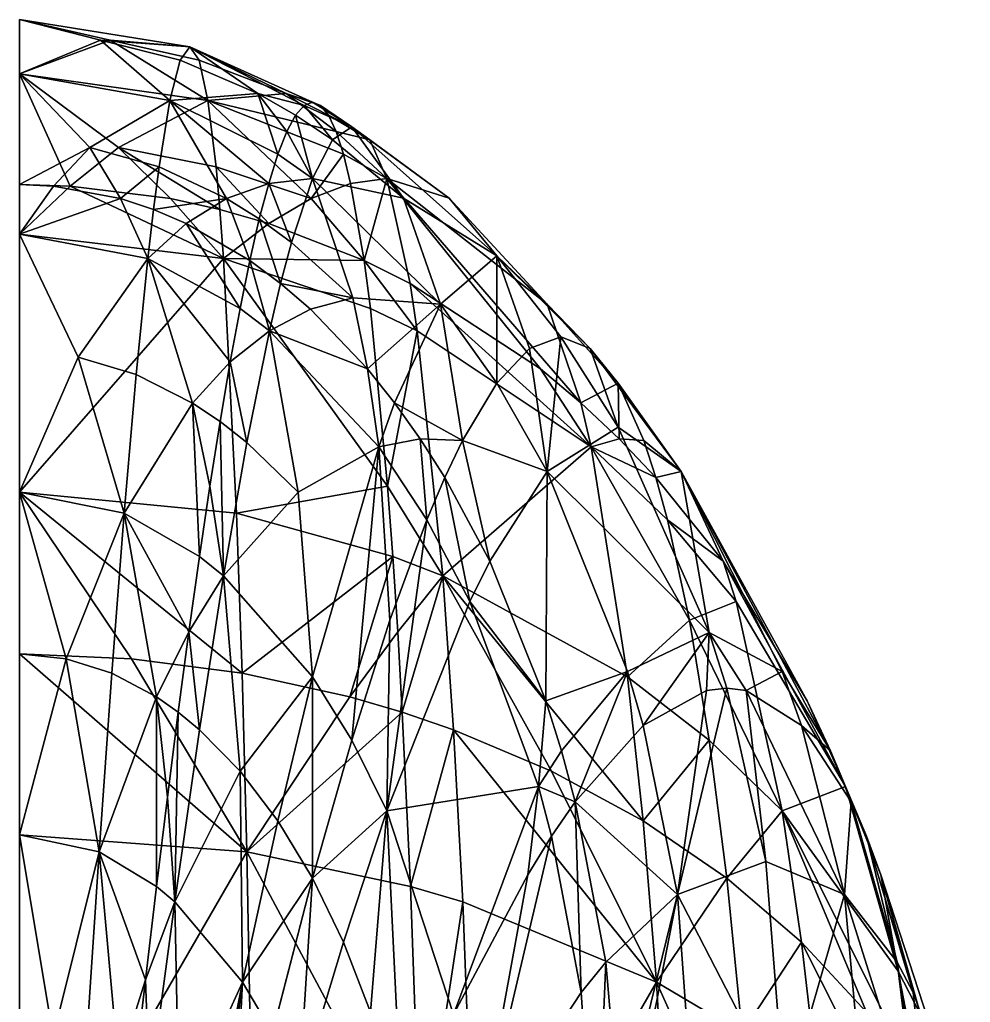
# Model space of a CAD drawing. Extents: x -0.5 to 0.5, y -1 to 1.
# Drawn here: x 0 to 0.4392, y 0.5462 to 1 of the extents above; entities that cross this region are included whole.
import ezdxf

# ---------------------------------------------------------------- set-up
doc = ezdxf.new("R2010")
doc.units = 0

msp = doc.modelspace()

# ---------------------------------------------------------------- linework, layer by layer
for p, q in [((0.07867, 0.98746, 0), (0, 1, 0)), ((0, 1, 0), (0, 1, 0)), ((0.1353, 0.96194, 0), (0.07867, 0.98746, 0)), ((0.07867, 0.98746, 0), (0.07867, 0.98746, 0)), ((0.07867, 0.98746, 0), (0.07867, 0.98746, 0)), ((0.13145, 0.96043, 0.05394), (0.1275, 0.95589, 0.1077)), ((0.1353, 0.96194, 0), (0.13145, 0.96043, 0.05394)), ((0.1534, 0.95048, 0), (0.1353, 0.96194, 0)), ((0.13904, 0.96043, -0.05394), (0.1353, 0.96194, 0)), ((0.1353, 0.96194, 0), (0.1353, 0.96194, 0)), ((0.14267, 0.95589, -0.1077), (0.13904, 0.96043, -0.05394)), ((0.1275, 0.95589, 0.1077), (0.12345, 0.94835, 0.16113)), ((0.14619, 0.94835, -0.16113), (0.14267, 0.95589, -0.1077)), ((0.22044, 0.89092, 0), (0.1534, 0.95048, 0)), ((0.1534, 0.95048, 0), (0.1534, 0.95048, 0)), ((0.1534, 0.95048, 0), (0.1534, 0.95048, 0)), ((0.12345, 0.94835, 0.16113), (0.1193, 0.93782, 0.21405)), ((0.1496, 0.93782, -0.21405), (0.14619, 0.94835, -0.16113)), ((0.1193, 0.93782, 0.21405), (0.11506, 0.92434, 0.2663)), ((0.15288, 0.92434, -0.2663), (0.1496, 0.93782, -0.21405)), ((0.02331, 0.92315, -0.38238), (0, 0.92388, -0.38268)), ((0, 0.92388, 0.38268), (0.01558, 0.92315, 0.38238)), ((0.01558, 0.92315, 0.38238), (0.04653, 0.91735, 0.37998)), ((0.06964, 0.91735, -0.37998), (0.02331, 0.92315, -0.38238)), ((0.11506, 0.92434, 0.2663), (0.11072, 0.90796, 0.31771)), ((0.15909, 0.88872, -0.36812), (0.15288, 0.92434, -0.2663)), ((0.04653, 0.91735, 0.37998), (0.06181, 0.9123, 0.37789)), ((0.09251, 0.9123, -0.37789), (0.06964, 0.91735, -0.37998)), ((0.06181, 0.9123, 0.37789), (0.0769, 0.90583, 0.37521)), ((0.11509, 0.90583, -0.37521), (0.09251, 0.9123, -0.37789)), ((0.11072, 0.90796, 0.31771), (0.1063, 0.88872, 0.36812)), ((0.0769, 0.90583, 0.37521), (0.1063, 0.88872, 0.36812)), ((0.15909, 0.88872, -0.36812), (0.11509, 0.90583, -0.37521)), ((0.25, 0.85355, 0), (0.22044, 0.89092, 0)), ((0.22044, 0.89092, 0), (0.22044, 0.89092, 0)), ((0.22044, 0.89092, 0), (0.22044, 0.89092, 0)), ((0.1063, 0.88872, 0.36812), (0.1018, 0.86668, 0.41737)), ((0.1063, 0.88872, 0.36812), (0.1063, 0.88872, 0.36812)), ((0.1063, 0.88872, 0.36812), (0.12053, 0.87813, 0.36373)), ((0.1063, 0.88872, 0.36812), (0.1063, 0.88872, 0.36812)), ((0.18038, 0.87813, -0.36373), (0.15909, 0.88872, -0.36812)), ((0.16201, 0.86668, -0.41737), (0.15909, 0.88872, -0.36812)), ((0.12053, 0.87813, 0.36373), (0.13437, 0.86624, 0.35881)), ((0.24057, 0.83868, -0.34739), (0.18038, 0.87813, -0.36373)), ((0.1018, 0.86668, 0.41737), (0.09722, 0.84191, 0.46531)), ((0.13437, 0.86624, 0.35881), (0.16075, 0.83868, 0.34739)), ((0.17, 0.78452, -0.55665), (0.16201, 0.86668, -0.41737)), ((0.23559, 0.84819, 0.09557), (0.25, 0.85355, 0)), ((0.27642, 0.81174, 0), (0.25, 0.85355, 0)), ((0.25, 0.85355, 0), (0.25, 0.85355, 0)), ((0.25, 0.85355, 0), (0.26362, 0.84819, -0.09557)), ((0.22044, 0.83215, 0.18993), (0.23559, 0.84819, 0.09557)), ((0.26362, 0.84819, -0.09557), (0.27642, 0.83215, -0.18993)), ((0.09722, 0.84191, 0.46531), (0.09256, 0.8145, 0.51178)), ((0.16075, 0.83868, 0.34739), (0.1732, 0.8231, 0.34094)), ((0.25921, 0.8231, -0.34094), (0.24057, 0.83868, -0.34739)), ((0.20459, 0.80565, 0.28191), (0.22044, 0.83215, 0.18993)), ((0.27642, 0.83215, -0.18993), (0.28834, 0.80565, -0.28191)), ((0.1732, 0.8231, 0.34094), (0.1851, 0.80638, 0.33401)), ((0.27702, 0.80638, -0.33401), (0.25921, 0.8231, -0.34094)), ((0.09256, 0.8145, 0.51178), (0.08782, 0.78452, 0.55665)), ((0.31854, 0.71694, 0), (0.27642, 0.81174, 0)), ((0.1851, 0.80638, 0.33401), (0.19642, 0.78858, 0.32664)), ((0.19642, 0.78858, 0.32664), (0.20459, 0.80565, 0.28191)), ((0.29397, 0.78858, -0.32664), (0.27702, 0.80638, -0.33401)), ((0.28834, 0.80565, -0.28191), (0.29397, 0.78858, -0.32664)), ((0.1881, 0.76903, 0.37034), (0.19642, 0.78858, 0.32664)), ((0.19642, 0.78858, 0.32664), (0.21718, 0.74995, 0.31064)), ((0.32503, 0.74995, -0.31064), (0.29397, 0.78858, -0.32664)), ((0.29397, 0.78858, -0.32664), (0.29936, 0.76902, -0.37034)), ((0.08782, 0.78452, 0.55665), (0.08302, 0.75207, 0.59976)), ((0.17239, 0.75207, -0.59976), (0.17, 0.78452, -0.55665)), ((0.17102, 0.72272, 0.45412), (0.1881, 0.76903, 0.37034)), ((0.29936, 0.76902, -0.37034), (0.30944, 0.72272, -0.45412)), ((0.08302, 0.75207, 0.59976), (0.07815, 0.71726, 0.64098)), ((0.17465, 0.71726, -0.64099), (0.17239, 0.75207, -0.59976)), ((0.21718, 0.74995, 0.31064), (0.24312, 0.68539, 0.2839)), ((0.36386, 0.68539, -0.2839), (0.32503, 0.74995, -0.31064)), ((0.1534, 0.66733, 0.53218), (0.17102, 0.72272, 0.45412)), ((0.30944, 0.72272, -0.45412), (0.31854, 0.66733, -0.53218)), ((0.07815, 0.71726, 0.64098), (0.07322, 0.68019, 0.68019)), ((0.17678, 0.68019, -0.68019), (0.17465, 0.71726, -0.64099)), ((0.32664, 0.69134, 0), (0.31854, 0.71694, 0)), ((0.31854, 0.71694, 0), (0.31854, 0.71694, 0)), ((0.31854, 0.71694, 0), (0.31854, 0.71694, 0)), ((0.05172, 0.70488, -0.70488), (0, 0.70711, -0.70711)), ((0, 0.70711, 0.70711), (0.02142, 0.70488, 0.70488)), ((0.02142, 0.70488, 0.70488), (0.02142, 0.70488, 0.70488)), ((0.02142, 0.70488, 0.70488), (0.04258, 0.69824, 0.69824)), ((0.10279, 0.69824, -0.69824), (0.05172, 0.70488, -0.70488)), ((0.04258, 0.69824, 0.69824), (0.0632, 0.68727, 0.68727)), ((0.15257, 0.68727, -0.68727), (0.10279, 0.69824, -0.69824)), ((0.28801, 0.67401, 0.15384), (0.31735, 0.69025, 0.03876)), ((0.31735, 0.69025, 0.03876), (0.32664, 0.69134, 0)), ((0.34469, 0.61126, 0), (0.32664, 0.69134, 0)), ((0.32664, 0.69134, 0), (0.32664, 0.69134, 0)), ((0.32664, 0.69134, 0), (0.33567, 0.69025, -0.03876)), ((0.33567, 0.69025, -0.03876), (0.36116, 0.67401, -0.15384)), ((0.0632, 0.68727, 0.68727), (0.0632, 0.68727, 0.68727)), ((0.0632, 0.68727, 0.68727), (0.07322, 0.68019, 0.68019)), ((0.17678, 0.68019, -0.68019), (0.15257, 0.68727, -0.68727)), ((0.24312, 0.68539, 0.2839), (0.25028, 0.66237, 0.27436)), ((0.37456, 0.66237, -0.27436), (0.36386, 0.68539, -0.2839)), ((0.07322, 0.68019, 0.68019), (0.06824, 0.64099, 0.71726)), ((0.07322, 0.68019, 0.68019), (0.08302, 0.67209, 0.67209)), ((0.07322, 0.68019, 0.68019), (0.07322, 0.68019, 0.68019)), ((0.20043, 0.67209, -0.67209), (0.17678, 0.68019, -0.68019)), ((0.1806, 0.59976, -0.75207), (0.17678, 0.68019, -0.68019)), ((0.08302, 0.67209, 0.67209), (0.1018, 0.65292, 0.65292)), ((0.24577, 0.65292, -0.65292), (0.20043, 0.67209, -0.67209)), ((0.25664, 0.63872, 0.26456), (0.28801, 0.67401, 0.15384)), ((0.36116, 0.67401, -0.15384), (0.38409, 0.63872, -0.26457)), ((0.1353, 0.60355, 0.60355), (0.1534, 0.66733, 0.53218)), ((0.31854, 0.66733, -0.53218), (0.32664, 0.60355, -0.60355)), ((0.25028, 0.66237, 0.27436), (0.25664, 0.63872, 0.26456)), ((0.38409, 0.63872, -0.26457), (0.37456, 0.66237, -0.27436)), ((0.1018, 0.65292, 0.65292), (0.1018, 0.65292, 0.65292)), ((0.1018, 0.65292, 0.65292), (0.1193, 0.62997, 0.62997)), ((0.28801, 0.62997, -0.62997), (0.24577, 0.65292, -0.65292)), ((0.06824, 0.64099, 0.71726), (0.0632, 0.59976, 0.75207)), ((0.24577, 0.62288, 0.29996), (0.25664, 0.63872, 0.26456)), ((0.25664, 0.63872, 0.26456), (0.25664, 0.63872, 0.26456)), ((0.25664, 0.63872, 0.26456), (0.27082, 0.56473, 0.23392)), ((0.25664, 0.63872, 0.26456), (0.25664, 0.63872, 0.26456)), ((0.40531, 0.56473, -0.23392), (0.38409, 0.63872, -0.26457)), ((0.38409, 0.63872, -0.26457), (0.38409, 0.63872, -0.26457)), ((0.38409, 0.63872, -0.26457), (0.38409, 0.63872, -0.26457)), ((0.38409, 0.63872, -0.26457), (0.39114, 0.62288, -0.29996)), ((0.1193, 0.62997, 0.62997), (0.1353, 0.60355, 0.60355)), ((0.32664, 0.60355, -0.60355), (0.28801, 0.62997, -0.62997)), ((0.2347, 0.60508, 0.33441), (0.24577, 0.62288, 0.29996)), ((0.39114, 0.62288, -0.29996), (0.39787, 0.60508, -0.33442)), ((0.35355, 0.5, 0), (0.34469, 0.61126, 0)), ((0.20043, 0.54051, 0.43104), (0.2347, 0.60508, 0.33441)), ((0.39787, 0.60508, -0.33442), (0.41619, 0.54051, -0.43104)), ((0.0632, 0.59976, 0.75207), (0.05811, 0.55665, 0.78452)), ((0.11677, 0.53218, 0.66733), (0.1353, 0.60355, 0.60355)), ((0.1353, 0.60355, 0.60355), (0.1496, 0.57399, 0.57399)), ((0.18528, 0.46531, -0.84191), (0.1806, 0.59976, -0.75207)), ((0.36116, 0.57399, -0.57399), (0.32664, 0.60355, -0.60355)), ((0.32664, 0.60355, -0.60355), (0.33371, 0.53218, -0.66733)), ((0.1496, 0.57399, 0.57399), (0.16201, 0.54166, 0.54165)), ((0.39114, 0.54165, -0.54166), (0.36116, 0.57399, -0.57399)), ((0.27082, 0.56473, 0.23392), (0.27735, 0.48784, 0.20207)), ((0.41508, 0.48784, -0.20207), (0.40531, 0.56473, -0.23392)), ((0.05811, 0.55665, 0.78452), (0.05297, 0.51178, 0.8145))]:
    msp.add_line(p, q)
at = {"color": 41}
for points in [[(0.04174, 0.99059, -0.11161), (0, 1, 0), (0.07867, 0.98746, 0)], [(0, 1, 0), (0, 1, 0), (0, 1, 0)], [(0, 1, 0), (0.04174, 0.99059, -0.11161), (0, 0.97493, -0.22252)], [(0.07867, 0.98746, 0), (0, 1, 0), (0.0373, 0.99059, 0.11161)], [(0, 1, 0), (0.07867, 0.98746, 0), (0.07867, 0.98746, 0)], [(0, 1, 0), (0.07867, 0.98746, 0), (0, 1, 0)], [(0, 1, 0), (0, 1, 0), (0, 0.97493, 0.22252)], [(0, 1, 0), (0, 0.97493, 0.22252), (0.0373, 0.99059, 0.11161)], [(0.04174, 0.99059, -0.11161), (0.08699, 0.96271, -0.21973), (0, 0.97493, -0.22252)], [(0.06937, 0.96271, 0.21973), (0.0373, 0.99059, 0.11161), (0, 0.97493, 0.22252)], [(0.07414, 0.98125, 0.11056), (0.0373, 0.99059, 0.11161), (0.06937, 0.96271, 0.21973)], [(0.07867, 0.98746, 0), (0.07867, 0.98746, 0), (0.0373, 0.99059, 0.11161)], [(0.07867, 0.98746, 0), (0.0373, 0.99059, 0.11161), (0.07414, 0.98125, 0.11056)], [(0.08296, 0.98125, -0.11056), (0.04174, 0.99059, -0.11161), (0.07867, 0.98746, 0)], [(0.04174, 0.99059, -0.11161), (0.08296, 0.98125, -0.11056), (0.08699, 0.96271, -0.21973)], [(0.07867, 0.98746, 0), (0.07867, 0.98746, 0), (0.07414, 0.98125, 0.11056)], [(0.07867, 0.98746, 0), (0.07414, 0.98125, 0.11056), (0.11004, 0.96583, 0.10882)], [(0.07867, 0.98746, 0), (0.07867, 0.98746, 0), (0.07867, 0.98746, 0)], [(0.12314, 0.96583, -0.10882), (0.08296, 0.98125, -0.11056), (0.07867, 0.98746, 0)], [(0.07867, 0.98746, 0), (0.07867, 0.98746, 0), (0.07867, 0.98746, 0)], [(0.1353, 0.96194, 0), (0.07867, 0.98746, 0), (0.07867, 0.98746, 0)], [(0.11004, 0.96583, 0.10882), (0.07414, 0.98125, 0.11056), (0.06937, 0.96271, 0.21973)], [(0.08296, 0.98125, -0.11056), (0.12314, 0.96583, -0.10882), (0.08699, 0.96271, -0.21973)], [(0.0324, 0.94092, 0.32924), (0.06937, 0.96271, 0.21973), (0, 0.97493, 0.22252)], [(0.08699, 0.96271, -0.21973), (0.04566, 0.94092, -0.32924), (0, 0.97493, -0.22252)], [(0, 0.92388, 0.38268), (0.0324, 0.94092, 0.32924), (0, 0.97493, 0.22252)], [(0.02331, 0.92315, -0.38238), (0, 0.92388, -0.38268), (0, 0.97493, -0.22252)], [(0.02331, 0.92315, -0.38238), (0, 0.97493, -0.22252), (0.04566, 0.94092, -0.32924)], [(0.0324, 0.94092, 0.32924), (0.06438, 0.93205, 0.32614), (0.06937, 0.96271, 0.21973)], [(0.09074, 0.93205, -0.32614), (0.04566, 0.94092, -0.32924), (0.08699, 0.96271, -0.21973)], [(0.06438, 0.93205, 0.32614), (0.09556, 0.9174, 0.32101), (0.06937, 0.96271, 0.21973)], [(0.1193, 0.93782, 0.21405), (0.11004, 0.96583, 0.10882), (0.06937, 0.96271, 0.21973)], [(0.11506, 0.92434, 0.2663), (0.06937, 0.96271, 0.21973), (0.09556, 0.9174, 0.32101)], [(0, 0.92388, 0.38268), (0.01558, 0.92315, 0.38238), (0.0324, 0.94092, 0.32924)], [(0.01558, 0.92315, 0.38238), (0.04653, 0.91735, 0.37998), (0.0324, 0.94092, 0.32924)], [(0.06964, 0.91735, -0.37998), (0.02331, 0.92315, -0.38238), (0.04566, 0.94092, -0.32924)], [(0.04653, 0.91735, 0.37998), (0.06438, 0.93205, 0.32614), (0.0324, 0.94092, 0.32924)], [(0.09251, 0.9123, -0.37789), (0.06964, 0.91735, -0.37998), (0.04566, 0.94092, -0.32924)], [(0.09251, 0.9123, -0.37789), (0.04566, 0.94092, -0.32924), (0.09074, 0.93205, -0.32614)], [(0.04653, 0.91735, 0.37998), (0.06181, 0.9123, 0.37789), (0.06438, 0.93205, 0.32614)], [(0.06181, 0.9123, 0.37789), (0.09556, 0.9174, 0.32101), (0.06438, 0.93205, 0.32614)], [(0.11509, 0.90583, -0.37521), (0.09251, 0.9123, -0.37789), (0.09074, 0.93205, -0.32614)], [(0, 0.92388, -0.38268), (0.02331, 0.92315, -0.38238), (0, 0.90097, -0.43388)], [(0.01558, 0.92315, 0.38238), (0, 0.92388, 0.38268), (0, 0.90097, 0.43388)], [(0.02331, 0.92315, -0.38238), (0.09421, 0.88967, -0.42844), (0, 0.90097, -0.43388)], [(0.04653, 0.91735, 0.37998), (0.01558, 0.92315, 0.38238), (0, 0.90097, 0.43388)], [(0.02331, 0.92315, -0.38238), (0.06964, 0.91735, -0.37998), (0.09421, 0.88967, -0.42844)], [(0.04653, 0.91735, 0.37998), (0, 0.90097, 0.43388), (0.05919, 0.88967, 0.42844)], [(0.06181, 0.9123, 0.37789), (0.04653, 0.91735, 0.37998), (0.05919, 0.88967, 0.42844)], [(0.06181, 0.9123, 0.37789), (0.0769, 0.90583, 0.37521), (0.09556, 0.9174, 0.32101)], [(0.06964, 0.91735, -0.37998), (0.09251, 0.9123, -0.37789), (0.09421, 0.88967, -0.42844)], [(0.1063, 0.88872, 0.36812), (0.09556, 0.9174, 0.32101), (0.0769, 0.90583, 0.37521)], [(0.0769, 0.90583, 0.37521), (0.06181, 0.9123, 0.37789), (0.05919, 0.88967, 0.42844)], [(0.1018, 0.86668, 0.41737), (0.0769, 0.90583, 0.37521), (0.05919, 0.88967, 0.42844)], [(0.1018, 0.86668, 0.41737), (0.1063, 0.88872, 0.36812), (0.0769, 0.90583, 0.37521)], [(0, 0.90097, -0.43388), (0.09421, 0.88967, -0.42844), (0, 0.78183, -0.62349)], [(0.02708, 0.84406, 0.53036), (0, 0.90097, 0.43388), (0, 0.78183, 0.62349)], [(0, 0.90097, 0.43388), (0.02708, 0.84406, 0.53036), (0.05919, 0.88967, 0.42844)], [(0.09421, 0.88967, -0.42844), (0.10024, 0.77203, -0.61567), (0, 0.78183, -0.62349)], [(0.02708, 0.84406, 0.53036), (0.05382, 0.83611, 0.52536), (0.05919, 0.88967, 0.42844)], [(0.05382, 0.83611, 0.52536), (0.07988, 0.82297, 0.5171), (0.05919, 0.88967, 0.42844)], [(0.09722, 0.84191, 0.46531), (0.1018, 0.86668, 0.41737), (0.05919, 0.88967, 0.42844)], [(0.09722, 0.84191, 0.46531), (0.05919, 0.88967, 0.42844), (0.07988, 0.82297, 0.5171)], [(0.04827, 0.77203, 0.61567), (0.02708, 0.84406, 0.53036), (0, 0.78183, 0.62349)], [(0.05382, 0.83611, 0.52536), (0.02708, 0.84406, 0.53036), (0.04827, 0.77203, 0.61567)], [(0.09256, 0.8145, 0.51178), (0.09722, 0.84191, 0.46531), (0.07988, 0.82297, 0.5171)], [(0.09722, 0.84191, 0.46531), (0.09256, 0.8145, 0.51178), (0.10494, 0.8048, 0.50569)], [(0.07988, 0.82297, 0.5171), (0.05382, 0.83611, 0.52536), (0.04827, 0.77203, 0.61567)], [(0.08302, 0.75207, 0.59976), (0.07988, 0.82297, 0.5171), (0.04827, 0.77203, 0.61567)], [(0.08782, 0.78452, 0.55665), (0.09256, 0.8145, 0.51178), (0.07988, 0.82297, 0.5171)], [(0.08302, 0.75207, 0.59976), (0.08782, 0.78452, 0.55665), (0.07988, 0.82297, 0.5171)], [(0.09256, 0.8145, 0.51178), (0.08782, 0.78452, 0.55665), (0.09413, 0.74312, 0.59262)], [(0.09256, 0.8145, 0.51178), (0.09413, 0.74312, 0.59262), (0.10494, 0.8048, 0.50569)], [(0.02142, 0.70488, 0.70488), (0.04827, 0.77203, 0.61567), (0, 0.78183, 0.62349)], [(0.05172, 0.70488, -0.70488), (0, 0.70711, -0.70711), (0, 0.78183, -0.62349)], [(0.10279, 0.69824, -0.69824), (0.05172, 0.70488, -0.70488), (0, 0.78183, -0.62349)], [(0.10279, 0.69824, -0.69824), (0, 0.78183, -0.62349), (0.10024, 0.77203, -0.61567)], [(0, 0.70711, 0.70711), (0.02142, 0.70488, 0.70488), (0, 0.78183, 0.62349)], [(0.08782, 0.78452, 0.55665), (0.08302, 0.75207, 0.59976), (0.09413, 0.74312, 0.59262)], [(0.02142, 0.70488, 0.70488), (0.04258, 0.69824, 0.69824), (0.04827, 0.77203, 0.61567)], [(0.04258, 0.69824, 0.69824), (0.0632, 0.68727, 0.68727), (0.04827, 0.77203, 0.61567)], [(0.07815, 0.71726, 0.64098), (0.08302, 0.75207, 0.59976), (0.04827, 0.77203, 0.61567)], [(0.07815, 0.71726, 0.64098), (0.04827, 0.77203, 0.61567), (0.0632, 0.68727, 0.68727)], [(0.08302, 0.75207, 0.59976), (0.07815, 0.71726, 0.64098), (0.09413, 0.74312, 0.59262)], [(0.07815, 0.71726, 0.64098), (0.08302, 0.67209, 0.67209), (0.09413, 0.74312, 0.59262)], [(0.08302, 0.67209, 0.67209), (0.1018, 0.65292, 0.65292), (0.09413, 0.74312, 0.59262)], [(0.07322, 0.68019, 0.68019), (0.07815, 0.71726, 0.64098), (0.0632, 0.68727, 0.68727)], [(0.07815, 0.71726, 0.64098), (0.07322, 0.68019, 0.68019), (0.08302, 0.67209, 0.67209)], [(0.02142, 0.70488, 0.70488), (0, 0.70711, 0.70711), (0, 0.62349, 0.78183)], [(0, 0.70711, -0.70711), (0.05172, 0.70488, -0.70488), (0.10502, 0.61567, -0.77203)], [(0, 0.70711, -0.70711), (0.10502, 0.61567, -0.77203), (0, 0.62349, -0.78183)], [(0, 0.70711, 0.70711), (0.02142, 0.70488, 0.70488), (0.02142, 0.70488, 0.70488)], [(0.02142, 0.70488, 0.70488), (0.02142, 0.70488, 0.70488), (0, 0.62349, 0.78183)], [(0.02142, 0.70488, 0.70488), (0, 0.62349, 0.78183), (0.03675, 0.61567, 0.77203)], [(0.04258, 0.69824, 0.69824), (0.02142, 0.70488, 0.70488), (0.03675, 0.61567, 0.77203)], [(0.02142, 0.70488, 0.70488), (0.02142, 0.70488, 0.70488), (0.02142, 0.70488, 0.70488)], [(0.02142, 0.70488, 0.70488), (0.04258, 0.69824, 0.69824), (0.04258, 0.69824, 0.69824)], [(0.02142, 0.70488, 0.70488), (0.04258, 0.69824, 0.69824), (0.02142, 0.70488, 0.70488)], [(0.05172, 0.70488, -0.70488), (0.10279, 0.69824, -0.69824), (0.10502, 0.61567, -0.77203)], [(0.0632, 0.68727, 0.68727), (0.04258, 0.69824, 0.69824), (0.03675, 0.61567, 0.77203)], [(0.04258, 0.69824, 0.69824), (0.0632, 0.68727, 0.68727), (0.0632, 0.68727, 0.68727)], [(0.04258, 0.69824, 0.69824), (0.0632, 0.68727, 0.68727), (0.04258, 0.69824, 0.69824)], [(0.0632, 0.59976, 0.75207), (0.0632, 0.68727, 0.68727), (0.03675, 0.61567, 0.77203)], [(0.06824, 0.64099, 0.71726), (0.07322, 0.68019, 0.68019), (0.0632, 0.68727, 0.68727)], [(0.0632, 0.68727, 0.68727), (0.0632, 0.68727, 0.68727), (0.0632, 0.68727, 0.68727)], [(0.07322, 0.68019, 0.68019), (0.07322, 0.68019, 0.68019), (0.0632, 0.68727, 0.68727)], [(0.07322, 0.68019, 0.68019), (0.0632, 0.68727, 0.68727), (0.0632, 0.68727, 0.68727)], [(0.0632, 0.59976, 0.75207), (0.06824, 0.64099, 0.71726), (0.0632, 0.68727, 0.68727)], [(0.0632, 0.59976, 0.75207), (0.0632, 0.68727, 0.68727), (0.0632, 0.68727, 0.68727)], [(0.07322, 0.68019, 0.68019), (0.06824, 0.64099, 0.71726), (0.07165, 0.59262, 0.74312)], [(0.07322, 0.68019, 0.68019), (0.07165, 0.59262, 0.74312), (0.08302, 0.67209, 0.67209)], [(0.07322, 0.68019, 0.68019), (0.07322, 0.68019, 0.68019), (0.08302, 0.67209, 0.67209)], [(0.07322, 0.68019, 0.68019), (0.08302, 0.67209, 0.67209), (0.08302, 0.67209, 0.67209)], [(0.1018, 0.65292, 0.65292), (0.08302, 0.67209, 0.67209), (0.07165, 0.59262, 0.74312)], [(0.08302, 0.67209, 0.67209), (0.1018, 0.65292, 0.65292), (0.1018, 0.65292, 0.65292)], [(0.08302, 0.67209, 0.67209), (0.1018, 0.65292, 0.65292), (0.08302, 0.67209, 0.67209)], [(0.1018, 0.65292, 0.65292), (0.1018, 0.65292, 0.65292), (0.07165, 0.59262, 0.74312)], [(0.1018, 0.65292, 0.65292), (0.07165, 0.59262, 0.74312), (0.10296, 0.55548, 0.69655)], [(0.06824, 0.64099, 0.71726), (0.0632, 0.59976, 0.75207), (0.07165, 0.59262, 0.74312)], [(0, 0.62349, -0.78183), (0.10502, 0.61567, -0.77203), (0, 0.43388, -0.90097)], [(0.0155, 0.53036, 0.84406), (0, 0.62349, 0.78183), (0, 0.43388, 0.90097)], [(0, 0.62349, 0.78183), (0.0155, 0.53036, 0.84406), (0.03675, 0.61567, 0.77203)], [(0.10502, 0.61567, -0.77203), (0.10847, 0.42844, -0.88967), (0, 0.43388, -0.90097)], [(0.0155, 0.53036, 0.84406), (0.0308, 0.52536, 0.83611), (0.03675, 0.61567, 0.77203)], [(0.0308, 0.52536, 0.83611), (0.04572, 0.5171, 0.82297), (0.03675, 0.61567, 0.77203)], [(0.05811, 0.55665, 0.78452), (0.0632, 0.59976, 0.75207), (0.03675, 0.61567, 0.77203)], [(0.05811, 0.55665, 0.78452), (0.03675, 0.61567, 0.77203), (0.04572, 0.5171, 0.82297)], [(0.0632, 0.59976, 0.75207), (0.05811, 0.55665, 0.78452), (0.07165, 0.59262, 0.74312)], [(0.05811, 0.55665, 0.78452), (0.06006, 0.50569, 0.8048), (0.07165, 0.59262, 0.74312)], [(0.06006, 0.50569, 0.8048), (0.07364, 0.49126, 0.78183), (0.07165, 0.59262, 0.74312)], [(0.07165, 0.59262, 0.74312), (0.07364, 0.49126, 0.78183), (0.10296, 0.55548, 0.69655)], [(0.05297, 0.51178, 0.8145), (0.05811, 0.55665, 0.78452), (0.04572, 0.5171, 0.82297)], [(0.05811, 0.55665, 0.78452), (0.05297, 0.51178, 0.8145), (0.06006, 0.50569, 0.8048)], [(0.07364, 0.49126, 0.78183), (0.06937, 0.38655, 0.80269), (0.10296, 0.55548, 0.69655)], [(0.07867, 0.37034, 0.76902), (0.10296, 0.55548, 0.69655), (0.06937, 0.38655, 0.80269)], [(0.07867, 0.37034, 0.76902), (0.09788, 0.45412, 0.72272), (0.10296, 0.55548, 0.69655)]]:
    msp.add_3dface(points, dxfattribs=at)
at = {"color": 51}
for points in [[(0.1353, 0.96194, 0), (0.12314, 0.96583, -0.10882), (0.07867, 0.98746, 0)], [(0.13145, 0.96043, 0.05394), (0.1353, 0.96194, 0), (0.07867, 0.98746, 0)], [(0.13145, 0.96043, 0.05394), (0.07867, 0.98746, 0), (0.11004, 0.96583, 0.10882)], [(0.1353, 0.96194, 0), (0.1353, 0.96194, 0), (0.07867, 0.98746, 0)], [(0.11506, 0.92434, 0.2663), (0.1193, 0.93782, 0.21405), (0.06937, 0.96271, 0.21973)], [(0.14619, 0.94835, -0.16113), (0.08699, 0.96271, -0.21973), (0.12314, 0.96583, -0.10882)], [(0.13468, 0.9174, -0.32101), (0.09074, 0.93205, -0.32614), (0.08699, 0.96271, -0.21973)], [(0.14619, 0.94835, -0.16113), (0.1496, 0.93782, -0.21405), (0.08699, 0.96271, -0.21973)], [(0.1496, 0.93782, -0.21405), (0.13468, 0.9174, -0.32101), (0.08699, 0.96271, -0.21973)], [(0.12345, 0.94835, 0.16113), (0.1275, 0.95589, 0.1077), (0.11004, 0.96583, 0.10882)], [(0.1275, 0.95589, 0.1077), (0.13145, 0.96043, 0.05394), (0.11004, 0.96583, 0.10882)], [(0.1193, 0.93782, 0.21405), (0.12345, 0.94835, 0.16113), (0.11004, 0.96583, 0.10882)], [(0.13904, 0.96043, -0.05394), (0.14267, 0.95589, -0.1077), (0.12314, 0.96583, -0.10882)], [(0.14267, 0.95589, -0.1077), (0.14619, 0.94835, -0.16113), (0.12314, 0.96583, -0.10882)], [(0.1353, 0.96194, 0), (0.13904, 0.96043, -0.05394), (0.12314, 0.96583, -0.10882)], [(0.13145, 0.96043, 0.05394), (0.1275, 0.95589, 0.1077), (0.14456, 0.94451, 0.10642)], [(0.1353, 0.96194, 0), (0.13145, 0.96043, 0.05394), (0.1534, 0.95048, 0)], [(0.13145, 0.96043, 0.05394), (0.14456, 0.94451, 0.10642), (0.1534, 0.95048, 0)], [(0.13145, 0.96043, 0.05394), (0.1534, 0.95048, 0), (0.1534, 0.95048, 0)], [(0.13904, 0.96043, -0.05394), (0.1353, 0.96194, 0), (0.1534, 0.95048, 0)], [(0.1353, 0.96194, 0), (0.1353, 0.96194, 0), (0.1534, 0.95048, 0)], [(0.1353, 0.96194, 0), (0.1534, 0.95048, 0), (0.1534, 0.95048, 0)], [(0.14267, 0.95589, -0.1077), (0.13904, 0.96043, -0.05394), (0.1534, 0.95048, 0)], [(0.1275, 0.95589, 0.1077), (0.12345, 0.94835, 0.16113), (0.13526, 0.92665, 0.2115)], [(0.1275, 0.95589, 0.1077), (0.13526, 0.92665, 0.2115), (0.14456, 0.94451, 0.10642)], [(0.14619, 0.94835, -0.16113), (0.14267, 0.95589, -0.1077), (0.16176, 0.94451, -0.10642)], [(0.14267, 0.95589, -0.1077), (0.1534, 0.95048, 0), (0.16176, 0.94451, -0.10642)], [(0.1534, 0.95048, 0), (0.1534, 0.95048, 0), (0.14456, 0.94451, 0.10642)], [(0.1534, 0.95048, 0), (0.14456, 0.94451, 0.10642), (0.17726, 0.91756, 0.10338)], [(0.19835, 0.91756, -0.10338), (0.1534, 0.95048, 0), (0.22044, 0.89092, 0)], [(0.1534, 0.95048, 0), (0.1534, 0.95048, 0), (0.1534, 0.95048, 0)], [(0.22044, 0.89092, 0), (0.1534, 0.95048, 0), (0.17726, 0.91756, 0.10338)], [(0.1534, 0.95048, 0), (0.1534, 0.95048, 0), (0.1534, 0.95048, 0)], [(0.19835, 0.91756, -0.10338), (0.16176, 0.94451, -0.10642), (0.1534, 0.95048, 0)], [(0.1534, 0.95048, 0), (0.22044, 0.89092, 0), (0.22044, 0.89092, 0)], [(0.1534, 0.95048, 0), (0.22044, 0.89092, 0), (0.1534, 0.95048, 0)], [(0.12345, 0.94835, 0.16113), (0.1193, 0.93782, 0.21405), (0.13526, 0.92665, 0.2115)], [(0.17726, 0.91756, 0.10338), (0.14456, 0.94451, 0.10642), (0.13526, 0.92665, 0.2115)], [(0.1496, 0.93782, -0.21405), (0.14619, 0.94835, -0.16113), (0.16961, 0.92665, -0.2115)], [(0.14619, 0.94835, -0.16113), (0.16176, 0.94451, -0.10642), (0.16961, 0.92665, -0.2115)], [(0.16176, 0.94451, -0.10642), (0.19835, 0.91756, -0.10338), (0.16961, 0.92665, -0.2115)], [(0.1193, 0.93782, 0.21405), (0.11506, 0.92434, 0.2663), (0.13526, 0.92665, 0.2115)], [(0.1496, 0.93782, -0.21405), (0.15288, 0.92434, -0.2663), (0.13468, 0.9174, -0.32101)], [(0.15288, 0.92434, -0.2663), (0.1496, 0.93782, -0.21405), (0.16961, 0.92665, -0.2115)], [(0.11509, 0.90583, -0.37521), (0.09074, 0.93205, -0.32614), (0.13468, 0.9174, -0.32101)], [(0.11506, 0.92434, 0.2663), (0.12554, 0.89715, 0.31392), (0.13526, 0.92665, 0.2115)], [(0.12554, 0.89715, 0.31392), (0.15394, 0.87155, 0.30497), (0.13526, 0.92665, 0.2115)], [(0.15394, 0.87155, 0.30497), (0.19437, 0.86858, 0.19825), (0.13526, 0.92665, 0.2115)], [(0.19437, 0.86858, 0.19825), (0.17726, 0.91756, 0.10338), (0.13526, 0.92665, 0.2115)], [(0.15909, 0.88872, -0.36812), (0.15288, 0.92434, -0.2663), (0.16961, 0.92665, -0.2115)], [(0.15909, 0.88872, -0.36812), (0.16961, 0.92665, -0.2115), (0.18038, 0.87813, -0.36373)], [(0.19835, 0.91756, -0.10338), (0.24373, 0.86858, -0.19825), (0.16961, 0.92665, -0.2115)], [(0.24057, 0.83868, -0.34739), (0.18038, 0.87813, -0.36373), (0.16961, 0.92665, -0.2115)], [(0.25921, 0.8231, -0.34094), (0.24057, 0.83868, -0.34739), (0.16961, 0.92665, -0.2115)], [(0.25921, 0.8231, -0.34094), (0.16961, 0.92665, -0.2115), (0.24373, 0.86858, -0.19825)], [(0.11072, 0.90796, 0.31771), (0.11506, 0.92434, 0.2663), (0.09556, 0.9174, 0.32101)], [(0.11506, 0.92434, 0.2663), (0.11072, 0.90796, 0.31771), (0.12554, 0.89715, 0.31392)], [(0.15288, 0.92434, -0.2663), (0.15909, 0.88872, -0.36812), (0.13468, 0.9174, -0.32101)], [(0.1063, 0.88872, 0.36812), (0.11072, 0.90796, 0.31771), (0.09556, 0.9174, 0.32101)], [(0.1063, 0.88872, 0.36812), (0.1063, 0.88872, 0.36812), (0.09556, 0.9174, 0.32101)], [(0.15909, 0.88872, -0.36812), (0.11509, 0.90583, -0.37521), (0.13468, 0.9174, -0.32101)], [(0.22044, 0.89092, 0), (0.22044, 0.89092, 0), (0.17726, 0.91756, 0.10338)], [(0.22044, 0.89092, 0), (0.17726, 0.91756, 0.10338), (0.19437, 0.86858, 0.19825)], [(0.24373, 0.86858, -0.19825), (0.19835, 0.91756, -0.10338), (0.22044, 0.89092, 0)], [(0.09251, 0.9123, -0.37789), (0.11509, 0.90583, -0.37521), (0.09421, 0.88967, -0.42844)], [(0.11072, 0.90796, 0.31771), (0.1063, 0.88872, 0.36812), (0.1063, 0.88872, 0.36812)], [(0.11072, 0.90796, 0.31771), (0.1063, 0.88872, 0.36812), (0.12053, 0.87813, 0.36373)], [(0.11072, 0.90796, 0.31771), (0.12053, 0.87813, 0.36373), (0.12554, 0.89715, 0.31392)], [(0.15909, 0.88872, -0.36812), (0.09421, 0.88967, -0.42844), (0.11509, 0.90583, -0.37521)], [(0.12053, 0.87813, 0.36373), (0.15394, 0.87155, 0.30497), (0.12554, 0.89715, 0.31392)], [(0.16201, 0.86668, -0.41737), (0.17, 0.78452, -0.55665), (0.09421, 0.88967, -0.42844)], [(0.17, 0.78452, -0.55665), (0.10024, 0.77203, -0.61567), (0.09421, 0.88967, -0.42844)], [(0.15909, 0.88872, -0.36812), (0.16201, 0.86668, -0.41737), (0.09421, 0.88967, -0.42844)], [(0.22044, 0.83215, 0.18993), (0.22044, 0.89092, 0), (0.19437, 0.86858, 0.19825)], [(0.22044, 0.89092, 0), (0.22044, 0.89092, 0), (0.22044, 0.89092, 0)], [(0.23559, 0.84819, 0.09557), (0.25, 0.85355, 0), (0.22044, 0.89092, 0)], [(0.22044, 0.89092, 0), (0.22044, 0.89092, 0), (0.22044, 0.89092, 0)], [(0.25, 0.85355, 0), (0.26362, 0.84819, -0.09557), (0.22044, 0.89092, 0)], [(0.25, 0.85355, 0), (0.25, 0.85355, 0), (0.22044, 0.89092, 0)], [(0.25, 0.85355, 0), (0.22044, 0.89092, 0), (0.22044, 0.89092, 0)], [(0.26362, 0.84819, -0.09557), (0.24373, 0.86858, -0.19825), (0.22044, 0.89092, 0)], [(0.22044, 0.83215, 0.18993), (0.23559, 0.84819, 0.09557), (0.22044, 0.89092, 0)], [(0.22044, 0.83215, 0.18993), (0.22044, 0.89092, 0), (0.22044, 0.89092, 0)], [(0.1063, 0.88872, 0.36812), (0.1018, 0.86668, 0.41737), (0.11542, 0.85636, 0.4124)], [(0.12053, 0.87813, 0.36373), (0.1063, 0.88872, 0.36812), (0.11542, 0.85636, 0.4124)], [(0.1063, 0.88872, 0.36812), (0.1063, 0.88872, 0.36812), (0.1063, 0.88872, 0.36812)], [(0.1063, 0.88872, 0.36812), (0.11542, 0.85636, 0.4124), (0.1063, 0.88872, 0.36812)], [(0.16201, 0.86668, -0.41737), (0.15909, 0.88872, -0.36812), (0.18369, 0.85636, -0.4124)], [(0.15909, 0.88872, -0.36812), (0.18038, 0.87813, -0.36373), (0.18369, 0.85636, -0.4124)], [(0.13437, 0.86624, 0.35881), (0.12053, 0.87813, 0.36373), (0.11542, 0.85636, 0.4124)], [(0.12053, 0.87813, 0.36373), (0.13437, 0.86624, 0.35881), (0.15394, 0.87155, 0.30497)], [(0.18038, 0.87813, -0.36373), (0.24057, 0.83868, -0.34739), (0.26396, 0.80269, -0.38655)], [(0.18038, 0.87813, -0.36373), (0.26396, 0.80269, -0.38655), (0.18369, 0.85636, -0.4124)], [(0.13437, 0.86624, 0.35881), (0.16075, 0.83868, 0.34739), (0.15394, 0.87155, 0.30497)], [(0.16075, 0.83868, 0.34739), (0.19437, 0.86858, 0.19825), (0.15394, 0.87155, 0.30497)], [(0.16075, 0.83868, 0.34739), (0.1732, 0.8231, 0.34094), (0.19437, 0.86858, 0.19825)], [(0.20459, 0.80565, 0.28191), (0.19437, 0.86858, 0.19825), (0.1732, 0.8231, 0.34094)], [(0.20459, 0.80565, 0.28191), (0.22044, 0.83215, 0.18993), (0.19437, 0.86858, 0.19825)], [(0.26362, 0.84819, -0.09557), (0.27642, 0.83215, -0.18993), (0.24373, 0.86858, -0.19825)], [(0.27642, 0.83215, -0.18993), (0.25921, 0.8231, -0.34094), (0.24373, 0.86858, -0.19825)], [(0.1018, 0.86668, 0.41737), (0.09722, 0.84191, 0.46531), (0.11542, 0.85636, 0.4124)], [(0.16075, 0.83868, 0.34739), (0.13437, 0.86624, 0.35881), (0.11542, 0.85636, 0.4124)], [(0.17, 0.78452, -0.55665), (0.16201, 0.86668, -0.41737), (0.18369, 0.85636, -0.4124)], [(0.09722, 0.84191, 0.46531), (0.10494, 0.8048, 0.50569), (0.11542, 0.85636, 0.4124)], [(0.10494, 0.8048, 0.50569), (0.12868, 0.78183, 0.49126), (0.11542, 0.85636, 0.4124)], [(0.11542, 0.85636, 0.4124), (0.12868, 0.78183, 0.49126), (0.16586, 0.80269, 0.38655)], [(0.16075, 0.83868, 0.34739), (0.11542, 0.85636, 0.4124), (0.16586, 0.80269, 0.38655)], [(0.17, 0.78452, -0.55665), (0.18369, 0.85636, -0.4124), (0.19546, 0.74312, -0.59262)], [(0.18369, 0.85636, -0.4124), (0.26396, 0.80269, -0.38655), (0.19546, 0.74312, -0.59262)], [(0.25, 0.85355, 0), (0.23559, 0.84819, 0.09557), (0.24373, 0.79139, 0.18063)], [(0.25, 0.85355, 0), (0.24373, 0.79139, 0.18063), (0.27642, 0.81174, 0)], [(0.25, 0.85355, 0), (0.25, 0.85355, 0), (0.27642, 0.81174, 0)], [(0.25, 0.85355, 0), (0.27642, 0.81174, 0), (0.27642, 0.81174, 0)], [(0.26362, 0.84819, -0.09557), (0.25, 0.85355, 0), (0.27642, 0.81174, 0)], [(0.23559, 0.84819, 0.09557), (0.22044, 0.83215, 0.18993), (0.24373, 0.79139, 0.18063)], [(0.27642, 0.83215, -0.18993), (0.26362, 0.84819, -0.09557), (0.30563, 0.79139, -0.18063)], [(0.26362, 0.84819, -0.09557), (0.27642, 0.81174, 0), (0.30563, 0.79139, -0.18063)], [(0.1732, 0.8231, 0.34094), (0.16075, 0.83868, 0.34739), (0.16586, 0.80269, 0.38655)], [(0.24057, 0.83868, -0.34739), (0.25921, 0.8231, -0.34094), (0.26396, 0.80269, -0.38655)], [(0.22044, 0.83215, 0.18993), (0.20459, 0.80565, 0.28191), (0.24373, 0.79139, 0.18063)], [(0.27642, 0.83215, -0.18993), (0.27702, 0.80638, -0.33401), (0.25921, 0.8231, -0.34094)], [(0.28834, 0.80565, -0.28191), (0.27642, 0.83215, -0.18993), (0.30563, 0.79139, -0.18063)], [(0.27642, 0.83215, -0.18993), (0.28834, 0.80565, -0.28191), (0.27702, 0.80638, -0.33401)], [(0.1851, 0.80638, 0.33401), (0.1732, 0.8231, 0.34094), (0.16586, 0.80269, 0.38655)], [(0.20459, 0.80565, 0.28191), (0.1732, 0.8231, 0.34094), (0.1851, 0.80638, 0.33401)], [(0.25921, 0.8231, -0.34094), (0.27702, 0.80638, -0.33401), (0.26396, 0.80269, -0.38655)], [(0.31854, 0.71694, 0), (0.27642, 0.81174, 0), (0.24373, 0.79139, 0.18063)], [(0.27642, 0.81174, 0), (0.31854, 0.71694, 0), (0.27642, 0.81174, 0)], [(0.12868, 0.78183, 0.49126), (0.10494, 0.8048, 0.50569), (0.09413, 0.74312, 0.59262)], [(0.1881, 0.76903, 0.37034), (0.1851, 0.80638, 0.33401), (0.16586, 0.80269, 0.38655)], [(0.19642, 0.78858, 0.32664), (0.20459, 0.80565, 0.28191), (0.1851, 0.80638, 0.33401)], [(0.1881, 0.76903, 0.37034), (0.19642, 0.78858, 0.32664), (0.1851, 0.80638, 0.33401)], [(0.20459, 0.80565, 0.28191), (0.19642, 0.78858, 0.32664), (0.21718, 0.74995, 0.31064)], [(0.20459, 0.80565, 0.28191), (0.21718, 0.74995, 0.31064), (0.24373, 0.79139, 0.18063)], [(0.29397, 0.78858, -0.32664), (0.26396, 0.80269, -0.38655), (0.27702, 0.80638, -0.33401)], [(0.28834, 0.80565, -0.28191), (0.29397, 0.78858, -0.32664), (0.27702, 0.80638, -0.33401)], [(0.29397, 0.78858, -0.32664), (0.28834, 0.80565, -0.28191), (0.30563, 0.79139, -0.18063)], [(0.12868, 0.78183, 0.49126), (0.13526, 0.69655, 0.55548), (0.16586, 0.80269, 0.38655)], [(0.1534, 0.66733, 0.53218), (0.16586, 0.80269, 0.38655), (0.13526, 0.69655, 0.55548)], [(0.1534, 0.66733, 0.53218), (0.17102, 0.72272, 0.45412), (0.16586, 0.80269, 0.38655)], [(0.17102, 0.72272, 0.45412), (0.1881, 0.76903, 0.37034), (0.16586, 0.80269, 0.38655)], [(0.26396, 0.80269, -0.38655), (0.28087, 0.69655, -0.55548), (0.19546, 0.74312, -0.59262)], [(0.29936, 0.76902, -0.37034), (0.30944, 0.72272, -0.45412), (0.26396, 0.80269, -0.38655)], [(0.29397, 0.78858, -0.32664), (0.29936, 0.76902, -0.37034), (0.26396, 0.80269, -0.38655)], [(0.30944, 0.72272, -0.45412), (0.28087, 0.69655, -0.55548), (0.26396, 0.80269, -0.38655)], [(0.21718, 0.74995, 0.31064), (0.24312, 0.68539, 0.2839), (0.24373, 0.79139, 0.18063)], [(0.24312, 0.68539, 0.2839), (0.28087, 0.69897, 0.15953), (0.24373, 0.79139, 0.18063)], [(0.31854, 0.71694, 0), (0.31854, 0.71694, 0), (0.24373, 0.79139, 0.18063)], [(0.31854, 0.71694, 0), (0.24373, 0.79139, 0.18063), (0.28087, 0.69897, 0.15953)], [(0.19642, 0.78858, 0.32664), (0.1881, 0.76903, 0.37034), (0.20798, 0.73136, 0.3522)], [(0.19642, 0.78858, 0.32664), (0.20798, 0.73136, 0.3522), (0.21718, 0.74995, 0.31064)], [(0.13526, 0.69655, 0.55548), (0.12868, 0.78183, 0.49126), (0.09413, 0.74312, 0.59262)], [(0.17, 0.78452, -0.55665), (0.17239, 0.75207, -0.59976), (0.10024, 0.77203, -0.61567)], [(0.17239, 0.75207, -0.59976), (0.17, 0.78452, -0.55665), (0.19546, 0.74312, -0.59262)], [(0.17239, 0.75207, -0.59976), (0.10279, 0.69824, -0.69824), (0.10024, 0.77203, -0.61567)], [(0.1881, 0.76903, 0.37034), (0.17102, 0.72272, 0.45412), (0.16961, 0.63465, 0.50611)], [(0.1881, 0.76903, 0.37034), (0.16961, 0.63465, 0.50611), (0.20798, 0.73136, 0.3522)], [(0.17239, 0.75207, -0.59976), (0.15257, 0.68727, -0.68727), (0.10279, 0.69824, -0.69824)], [(0.17239, 0.75207, -0.59976), (0.17465, 0.71726, -0.64099), (0.15257, 0.68727, -0.68727)], [(0.17465, 0.71726, -0.64099), (0.17239, 0.75207, -0.59976), (0.19546, 0.74312, -0.59262)], [(0.24312, 0.68539, 0.2839), (0.21718, 0.74995, 0.31064), (0.20798, 0.73136, 0.3522)], [(0.1018, 0.65292, 0.65292), (0.13526, 0.69655, 0.55548), (0.09413, 0.74312, 0.59262)], [(0.17678, 0.68019, -0.68019), (0.17465, 0.71726, -0.64099), (0.19546, 0.74312, -0.59262)], [(0.17678, 0.68019, -0.68019), (0.19546, 0.74312, -0.59262), (0.20043, 0.67209, -0.67209)], [(0.24577, 0.65292, -0.65292), (0.20043, 0.67209, -0.67209), (0.19546, 0.74312, -0.59262)], [(0.28801, 0.62997, -0.62997), (0.24577, 0.65292, -0.65292), (0.19546, 0.74312, -0.59262)], [(0.28801, 0.62997, -0.62997), (0.19546, 0.74312, -0.59262), (0.28087, 0.69655, -0.55548)], [(0.23967, 0.64594, 0.31107), (0.20798, 0.73136, 0.3522), (0.16961, 0.63465, 0.50611)], [(0.24312, 0.68539, 0.2839), (0.20798, 0.73136, 0.3522), (0.23967, 0.64594, 0.31107)], [(0.17102, 0.72272, 0.45412), (0.1534, 0.66733, 0.53218), (0.16961, 0.63465, 0.50611)], [(0.17465, 0.71726, -0.64099), (0.17678, 0.68019, -0.68019), (0.15257, 0.68727, -0.68727)], [(0.28801, 0.67401, 0.15384), (0.31854, 0.71694, 0), (0.28087, 0.69897, 0.15953)], [(0.24312, 0.68539, 0.2839), (0.25028, 0.66237, 0.27436), (0.28087, 0.69897, 0.15953)], [(0.25664, 0.63872, 0.26456), (0.28087, 0.69897, 0.15953), (0.25028, 0.66237, 0.27436)], [(0.25664, 0.63872, 0.26456), (0.28801, 0.67401, 0.15384), (0.28087, 0.69897, 0.15953)], [(0.1018, 0.65292, 0.65292), (0.1193, 0.62997, 0.62997), (0.13526, 0.69655, 0.55548)], [(0.1018, 0.65292, 0.65292), (0.13526, 0.69655, 0.55548), (0.1018, 0.65292, 0.65292)], [(0.10279, 0.69824, -0.69824), (0.15257, 0.68727, -0.68727), (0.10502, 0.61567, -0.77203)], [(0.1353, 0.60355, 0.60355), (0.13526, 0.69655, 0.55548), (0.1193, 0.62997, 0.62997)], [(0.1353, 0.60355, 0.60355), (0.1534, 0.66733, 0.53218), (0.13526, 0.69655, 0.55548)], [(0.31854, 0.66733, -0.53218), (0.28801, 0.62997, -0.62997), (0.28087, 0.69655, -0.55548)], [(0.17678, 0.68019, -0.68019), (0.10502, 0.61567, -0.77203), (0.15257, 0.68727, -0.68727)], [(0.25028, 0.66237, 0.27436), (0.24312, 0.68539, 0.2839), (0.23967, 0.64594, 0.31107)], [(0.17678, 0.68019, -0.68019), (0.1806, 0.59976, -0.75207), (0.10502, 0.61567, -0.77203)], [(0.1806, 0.59976, -0.75207), (0.17678, 0.68019, -0.68019), (0.20043, 0.67209, -0.67209)], [(0.1806, 0.59976, -0.75207), (0.20043, 0.67209, -0.67209), (0.20477, 0.59262, -0.74312)], [(0.20043, 0.67209, -0.67209), (0.24577, 0.65292, -0.65292), (0.29425, 0.55548, -0.69655)], [(0.20043, 0.67209, -0.67209), (0.29425, 0.55548, -0.69655), (0.20477, 0.59262, -0.74312)], [(0.28801, 0.67401, 0.15384), (0.25664, 0.63872, 0.26456), (0.25664, 0.63872, 0.26456)], [(0.28801, 0.67401, 0.15384), (0.25664, 0.63872, 0.26456), (0.30393, 0.59593, 0.13602)], [(0.1534, 0.66733, 0.53218), (0.1353, 0.60355, 0.60355), (0.16961, 0.63465, 0.50611)], [(0.25664, 0.63872, 0.26456), (0.25028, 0.66237, 0.27436), (0.23967, 0.64594, 0.31107)], [(0.25664, 0.63872, 0.26456), (0.25664, 0.63872, 0.26456), (0.25028, 0.66237, 0.27436)], [(0.1193, 0.62997, 0.62997), (0.1018, 0.65292, 0.65292), (0.10296, 0.55548, 0.69655)], [(0.1018, 0.65292, 0.65292), (0.1018, 0.65292, 0.65292), (0.1018, 0.65292, 0.65292)], [(0.24577, 0.65292, -0.65292), (0.28801, 0.62997, -0.62997), (0.29425, 0.55548, -0.69655)], [(0.20043, 0.54051, 0.43104), (0.23967, 0.64594, 0.31107), (0.16961, 0.63465, 0.50611)], [(0.20043, 0.54051, 0.43104), (0.2347, 0.60508, 0.33441), (0.23967, 0.64594, 0.31107)], [(0.2347, 0.60508, 0.33441), (0.24577, 0.62288, 0.29996), (0.23967, 0.64594, 0.31107)], [(0.24577, 0.62288, 0.29996), (0.25664, 0.63872, 0.26456), (0.23967, 0.64594, 0.31107)], [(0.25664, 0.63872, 0.26456), (0.24577, 0.62288, 0.29996), (0.25935, 0.55073, 0.26522)], [(0.25664, 0.63872, 0.26456), (0.27082, 0.56473, 0.23392), (0.30393, 0.59593, 0.13602)], [(0.25664, 0.63872, 0.26456), (0.25664, 0.63872, 0.26456), (0.25664, 0.63872, 0.26456)], [(0.25664, 0.63872, 0.26456), (0.25935, 0.55073, 0.26522), (0.27082, 0.56473, 0.23392)], [(0.25664, 0.63872, 0.26456), (0.27082, 0.56473, 0.23392), (0.25664, 0.63872, 0.26456)], [(0.1353, 0.60355, 0.60355), (0.1496, 0.57399, 0.57399), (0.16961, 0.63465, 0.50611)], [(0.1496, 0.57399, 0.57399), (0.16201, 0.54166, 0.54165), (0.16961, 0.63465, 0.50611)], [(0.17678, 0.48885, 0.48885), (0.16961, 0.63465, 0.50611), (0.16201, 0.54166, 0.54165)], [(0.17678, 0.48885, 0.48885), (0.20043, 0.54051, 0.43104), (0.16961, 0.63465, 0.50611)], [(0.1353, 0.60355, 0.60355), (0.1193, 0.62997, 0.62997), (0.10296, 0.55548, 0.69655)], [(0.24577, 0.62288, 0.29996), (0.2347, 0.60508, 0.33441), (0.2115, 0.4779, 0.38111)], [(0.24577, 0.62288, 0.29996), (0.2115, 0.4779, 0.38111), (0.25935, 0.55073, 0.26522)], [(0.1806, 0.59976, -0.75207), (0.18528, 0.46531, -0.84191), (0.10502, 0.61567, -0.77203)], [(0.18528, 0.46531, -0.84191), (0.10847, 0.42844, -0.88967), (0.10502, 0.61567, -0.77203)], [(0.2347, 0.60508, 0.33441), (0.20043, 0.54051, 0.43104), (0.2115, 0.4779, 0.38111)], [(0.11677, 0.53218, 0.66733), (0.1353, 0.60355, 0.60355), (0.10296, 0.55548, 0.69655)], [(0.1353, 0.60355, 0.60355), (0.11677, 0.53218, 0.66733), (0.12911, 0.50611, 0.63465)], [(0.1353, 0.60355, 0.60355), (0.12911, 0.50611, 0.63465), (0.1496, 0.57399, 0.57399)], [(0.18528, 0.46531, -0.84191), (0.1806, 0.59976, -0.75207), (0.20477, 0.59262, -0.74312)], [(0.27082, 0.56473, 0.23392), (0.27735, 0.48784, 0.20207), (0.30393, 0.59593, 0.13602)], [(0.27779, 0.46194, 0.19134), (0.30393, 0.59593, 0.13602), (0.27735, 0.48784, 0.20207)], [(0.18528, 0.46531, -0.84191), (0.20477, 0.59262, -0.74312), (0.2115, 0.4124, -0.85636)], [(0.20477, 0.59262, -0.74312), (0.29425, 0.55548, -0.69655), (0.2115, 0.4124, -0.85636)], [(0.16201, 0.54166, 0.54165), (0.1496, 0.57399, 0.57399), (0.12911, 0.50611, 0.63465)], [(0.26602, 0.45048, 0.21694), (0.27082, 0.56473, 0.23392), (0.25935, 0.55073, 0.26522)], [(0.26602, 0.45048, 0.21694), (0.27735, 0.48784, 0.20207), (0.27082, 0.56473, 0.23392)], [(0.09788, 0.45412, 0.72272), (0.11677, 0.53218, 0.66733), (0.10296, 0.55548, 0.69655)], [(0.29425, 0.55548, -0.69655), (0.30393, 0.38655, -0.80269), (0.2115, 0.4124, -0.85636)], [(0.26602, 0.45048, 0.21694), (0.25935, 0.55073, 0.26522), (0.2115, 0.4779, 0.38111)], [(0.26602, 0.45048, 0.21694), (0.26602, 0.45048, 0.21694), (0.25935, 0.55073, 0.26522)]]:
    msp.add_3dface(points, dxfattribs=at)
at = {"color": 254}
for points in [[(0.27642, 0.81174, 0), (0.31854, 0.71694, 0), (0.30563, 0.79139, -0.18063)], [(0.27642, 0.81174, 0), (0.31854, 0.71694, 0), (0.31854, 0.71694, 0)], [(0.29397, 0.78858, -0.32664), (0.30563, 0.79139, -0.18063), (0.32503, 0.74995, -0.31064)], [(0.31854, 0.71694, 0), (0.3522, 0.69897, -0.15953), (0.30563, 0.79139, -0.18063)], [(0.36386, 0.68539, -0.2839), (0.32503, 0.74995, -0.31064), (0.30563, 0.79139, -0.18063)], [(0.37456, 0.66237, -0.27436), (0.36386, 0.68539, -0.2839), (0.30563, 0.79139, -0.18063)], [(0.37456, 0.66237, -0.27436), (0.30563, 0.79139, -0.18063), (0.3522, 0.69897, -0.15953)], [(0.29936, 0.76902, -0.37034), (0.29397, 0.78858, -0.32664), (0.32503, 0.74995, -0.31064)], [(0.29936, 0.76902, -0.37034), (0.32503, 0.74995, -0.31064), (0.331, 0.73136, -0.3522)], [(0.30944, 0.72272, -0.45412), (0.29936, 0.76902, -0.37034), (0.331, 0.73136, -0.3522)], [(0.32503, 0.74995, -0.31064), (0.38144, 0.64594, -0.31107), (0.331, 0.73136, -0.3522)], [(0.30944, 0.72272, -0.45412), (0.331, 0.73136, -0.3522), (0.3522, 0.63465, -0.50611)], [(0.30944, 0.72272, -0.45412), (0.31854, 0.66733, -0.53218), (0.28087, 0.69655, -0.55548)], [(0.31854, 0.66733, -0.53218), (0.30944, 0.72272, -0.45412), (0.3522, 0.63465, -0.50611)], [(0.28801, 0.67401, 0.15384), (0.31735, 0.69025, 0.03876), (0.31854, 0.71694, 0)], [(0.28801, 0.67401, 0.15384), (0.31854, 0.71694, 0), (0.31854, 0.71694, 0)], [(0.31735, 0.69025, 0.03876), (0.32664, 0.69134, 0), (0.31854, 0.71694, 0)], [(0.31854, 0.71694, 0), (0.31854, 0.71694, 0), (0.31854, 0.71694, 0)], [(0.31854, 0.71694, 0), (0.31854, 0.71694, 0), (0.31854, 0.71694, 0)], [(0.32664, 0.69134, 0), (0.33567, 0.69025, -0.03876), (0.31854, 0.71694, 0)], [(0.32664, 0.69134, 0), (0.32664, 0.69134, 0), (0.31854, 0.71694, 0)], [(0.32664, 0.69134, 0), (0.31854, 0.71694, 0), (0.31854, 0.71694, 0)], [(0.33567, 0.69025, -0.03876), (0.3522, 0.69897, -0.15953), (0.31854, 0.71694, 0)], [(0.33567, 0.69025, -0.03876), (0.36116, 0.67401, -0.15384), (0.3522, 0.69897, -0.15953)], [(0.31735, 0.69025, 0.03876), (0.28801, 0.67401, 0.15384), (0.30393, 0.59593, 0.13602)], [(0.32664, 0.69134, 0), (0.31735, 0.69025, 0.03876), (0.30393, 0.59593, 0.13602)], [(0.32664, 0.69134, 0), (0.30393, 0.59593, 0.13602), (0.34469, 0.61126, 0)], [(0.32664, 0.69134, 0), (0.32664, 0.69134, 0), (0.34469, 0.61126, 0)], [(0.32664, 0.69134, 0), (0.34469, 0.61126, 0), (0.34469, 0.61126, 0)], [(0.33567, 0.69025, -0.03876), (0.32664, 0.69134, 0), (0.34469, 0.61126, 0)], [(0.31854, 0.66733, -0.53218), (0.32664, 0.60355, -0.60355), (0.28801, 0.62997, -0.62997)], [(0.32664, 0.60355, -0.60355), (0.31854, 0.66733, -0.53218), (0.3522, 0.63465, -0.50611)], [(0.36116, 0.57399, -0.57399), (0.32664, 0.60355, -0.60355), (0.3522, 0.63465, -0.50611)], [(0.28801, 0.62997, -0.62997), (0.32664, 0.60355, -0.60355), (0.29425, 0.55548, -0.69655)], [(0.35355, 0.5, 0), (0.34469, 0.61126, 0), (0.30393, 0.59593, 0.13602)], [(0.35355, 0.5, 0), (0.35355, 0.5, 0), (0.34469, 0.61126, 0)], [(0.35355, 0.5, 0), (0.34469, 0.61126, 0), (0.34469, 0.61126, 0)], [(0.35355, 0.5, 0), (0.35355, 0.5, 0), (0.34469, 0.61126, 0)], [(0.32664, 0.60355, -0.60355), (0.33371, 0.53218, -0.66733), (0.29425, 0.55548, -0.69655)], [(0.33371, 0.53218, -0.66733), (0.32664, 0.60355, -0.60355), (0.36116, 0.57399, -0.57399)], [(0.27779, 0.46194, 0.19134), (0.31174, 0.48746, 0.11126), (0.30393, 0.59593, 0.13602)], [(0.31174, 0.48746, 0.11126), (0.35355, 0.5, 0), (0.30393, 0.59593, 0.13602)], [(0.33371, 0.53218, -0.66733), (0.33974, 0.45412, -0.72272), (0.29425, 0.55548, -0.69655)], [(0.33974, 0.45412, -0.72272), (0.30393, 0.38655, -0.80269), (0.29425, 0.55548, -0.69655)]]:
    msp.add_3dface(points, dxfattribs=at)
at = {"color": 255}
for points in [[(0.32503, 0.74995, -0.31064), (0.36386, 0.68539, -0.2839), (0.38144, 0.64594, -0.31107)], [(0.331, 0.73136, -0.3522), (0.38144, 0.64594, -0.31107), (0.3522, 0.63465, -0.50611)], [(0.36116, 0.67401, -0.15384), (0.37456, 0.66237, -0.27436), (0.3522, 0.69897, -0.15953)], [(0.36116, 0.67401, -0.15384), (0.33567, 0.69025, -0.03876), (0.38111, 0.59593, -0.13602)], [(0.33567, 0.69025, -0.03876), (0.34469, 0.61126, 0), (0.38111, 0.59593, -0.13602)], [(0.36386, 0.68539, -0.2839), (0.37456, 0.66237, -0.27436), (0.38144, 0.64594, -0.31107)], [(0.38409, 0.63872, -0.26457), (0.36116, 0.67401, -0.15384), (0.38111, 0.59593, -0.13602)], [(0.36116, 0.67401, -0.15384), (0.38409, 0.63872, -0.26457), (0.37456, 0.66237, -0.27436)], [(0.38409, 0.63872, -0.26457), (0.38144, 0.64594, -0.31107), (0.37456, 0.66237, -0.27436)], [(0.38144, 0.64594, -0.31107), (0.40587, 0.56053, -0.44701), (0.3522, 0.63465, -0.50611)], [(0.38409, 0.63872, -0.26457), (0.39114, 0.62288, -0.29996), (0.38144, 0.64594, -0.31107)], [(0.39114, 0.62288, -0.29996), (0.39787, 0.60508, -0.33442), (0.38144, 0.64594, -0.31107)], [(0.39787, 0.60508, -0.33442), (0.40587, 0.56053, -0.44701), (0.38144, 0.64594, -0.31107)], [(0.38409, 0.63872, -0.26457), (0.38409, 0.63872, -0.26457), (0.38144, 0.64594, -0.31107)], [(0.40531, 0.56473, -0.23392), (0.38409, 0.63872, -0.26457), (0.38111, 0.59593, -0.13602)], [(0.38409, 0.63872, -0.26457), (0.38111, 0.59593, -0.13602), (0.38409, 0.63872, -0.26457)], [(0.38409, 0.63872, -0.26457), (0.38409, 0.63872, -0.26457), (0.38409, 0.63872, -0.26457)], [(0.39114, 0.62288, -0.29996), (0.38409, 0.63872, -0.26457), (0.38409, 0.63872, -0.26457)], [(0.39114, 0.62288, -0.29996), (0.38409, 0.63872, -0.26457), (0.40531, 0.56473, -0.23392)], [(0.39114, 0.54165, -0.54166), (0.36116, 0.57399, -0.57399), (0.3522, 0.63465, -0.50611)], [(0.41619, 0.50695, -0.50695), (0.39114, 0.54165, -0.54166), (0.3522, 0.63465, -0.50611)], [(0.41619, 0.50695, -0.50695), (0.3522, 0.63465, -0.50611), (0.40587, 0.56053, -0.44701)], [(0.39787, 0.60508, -0.33442), (0.39114, 0.62288, -0.29996), (0.41275, 0.55073, -0.26522)], [(0.39114, 0.62288, -0.29996), (0.40531, 0.56473, -0.23392), (0.41275, 0.55073, -0.26522)], [(0.35355, 0.5, 0), (0.38111, 0.59593, -0.13602), (0.34469, 0.61126, 0)], [(0.41619, 0.54051, -0.43104), (0.39787, 0.60508, -0.33442), (0.43919, 0.4779, -0.38111)], [(0.39787, 0.60508, -0.33442), (0.41275, 0.55073, -0.26522), (0.43919, 0.4779, -0.38111)], [(0.39787, 0.60508, -0.33442), (0.41619, 0.54051, -0.43104), (0.40587, 0.56053, -0.44701)], [(0.35355, 0.5, 0), (0.39092, 0.48746, -0.11126), (0.38111, 0.59593, -0.13602)], [(0.35355, 0.5, 0), (0.35355, 0.5, 0), (0.38111, 0.59593, -0.13602)], [(0.41508, 0.48784, -0.20207), (0.40531, 0.56473, -0.23392), (0.38111, 0.59593, -0.13602)], [(0.39092, 0.48746, -0.11126), (0.41508, 0.48784, -0.20207), (0.38111, 0.59593, -0.13602)], [(0.33371, 0.53218, -0.66733), (0.36116, 0.57399, -0.57399), (0.36898, 0.50611, -0.63465)], [(0.36116, 0.57399, -0.57399), (0.39114, 0.54165, -0.54166), (0.4252, 0.44701, -0.56053)], [(0.36116, 0.57399, -0.57399), (0.4252, 0.44701, -0.56053), (0.36898, 0.50611, -0.63465)], [(0.42336, 0.45048, -0.21694), (0.41275, 0.55073, -0.26522), (0.40531, 0.56473, -0.23392)], [(0.42336, 0.45048, -0.21694), (0.40531, 0.56473, -0.23392), (0.41508, 0.48784, -0.20207)], [(0.41619, 0.54051, -0.43104), (0.41619, 0.50695, -0.50695), (0.40587, 0.56053, -0.44701)], [(0.42336, 0.45048, -0.21694), (0.43919, 0.4779, -0.38111), (0.41275, 0.55073, -0.26522)], [(0.42336, 0.45048, -0.21694), (0.42336, 0.45048, -0.21694), (0.41275, 0.55073, -0.26522)]]:
    msp.add_3dface(points, dxfattribs=at)

doc.saveas('drawing.dxf')
